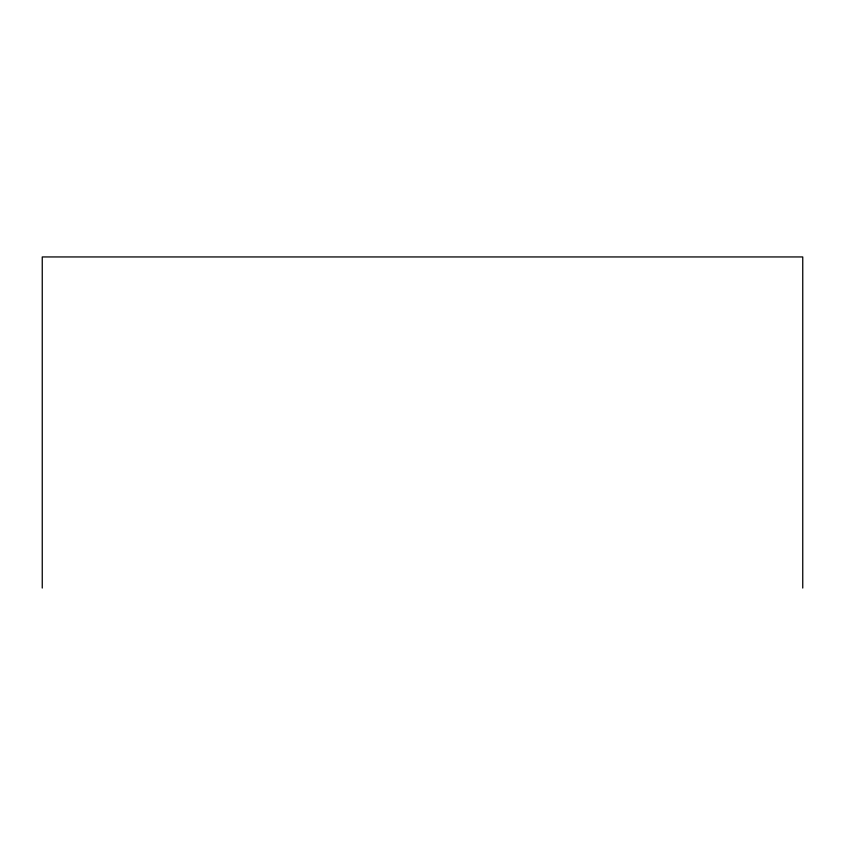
<?xml version="1.0" encoding="UTF-8"?>
<svg xmlns="http://www.w3.org/2000/svg" width="845" height="845" viewBox="0 0 845 845"><rect width="100%" height="100%" fill="white"/><g stroke="black" fill="none" stroke-linecap="round" stroke-linejoin="round"><path stroke-width="1.27" d="M802.75 588.057L802.75 256.943L42.25 256.943L42.25 588.057"/></g></svg>
